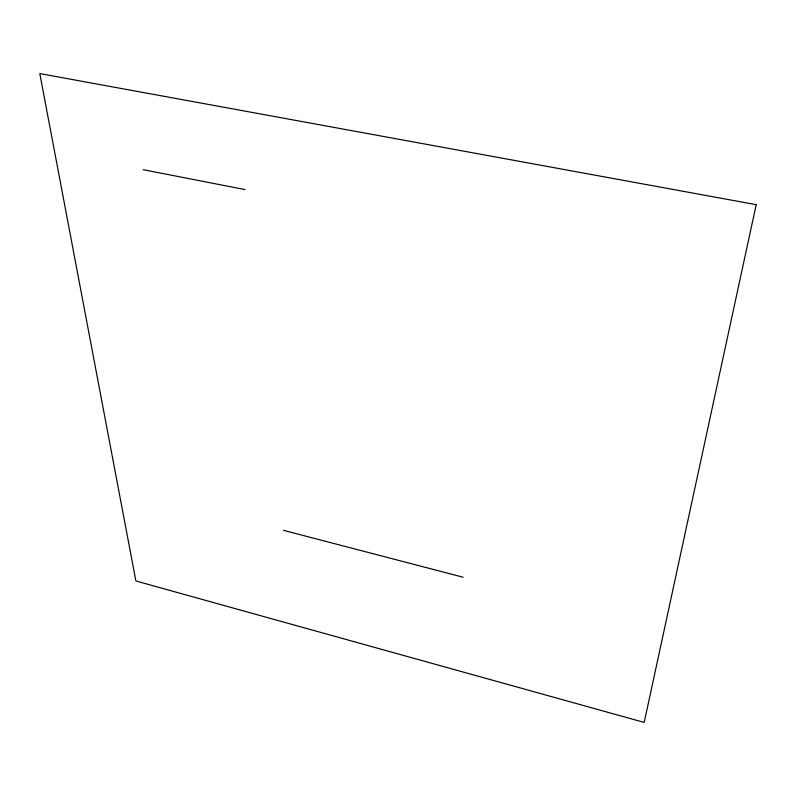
<?xml version="1.0" encoding="UTF-8"?>
<svg xmlns="http://www.w3.org/2000/svg" width="796" height="796" viewBox="0 0 796 796"><rect width="100%" height="100%" fill="white"/><g stroke="black" fill="none" stroke-linecap="round" stroke-linejoin="round"><path stroke-width="1.19" d="M143.22 169.697L244.989 189.587M283.466 530.335L463.093 577.209M756.2 204.662L644.193 722.42L135.887 580.971L39.8 73.58L756.2 204.662"/></g></svg>
